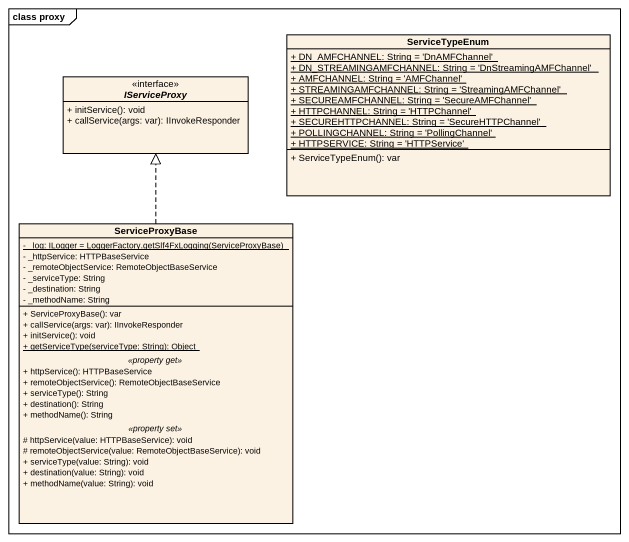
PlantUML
@startuml
mainframe class proxy
hide circle
hide empty members
skinparam classAttributeIconSize 0
class ServiceTypeEnum {
  {static} + DN_AMFCHANNEL: String = 'DnAMFChannel'
  {static} + DN_STREAMINGAMFCHANNEL: String = 'DnStreamingAMFChannel'
  {static} + AMFCHANNEL: String = 'AMFChannel'
  {static} + STREAMINGAMFCHANNEL: String = 'StreamingAMFChannel'
  {static} + SECUREAMFCHANNEL: String = 'SecureAMFChannel'
  {static} + HTTPCHANNEL: String = 'HTTPChannel'
  {static} + SECUREHTTPCHANNEL: String = 'SecureHTTPChannel'
  {static} + POLLINGCHANNEL: String = 'PollingChannel'
  {static} + HTTPSERVICE: String = 'HTTPService'
  + ServiceTypeEnum(): var
}
interface IServiceProxy <<interface>> {
  + initService(): void
  + callService(args: var): IInvokeResponder
}
class ServiceProxyBase {
  {static} {field} - _log: ILogger = LoggerFactory.getSlf4FxLogging(ServiceProxyBase)
  - _httpService: HTTPBaseService
  - _remoteObjectService: RemoteObjectBaseService
  - _serviceType: String
  - _destination: String
  - _methodName: String
  --
  + ServiceProxyBase(): var
  + callService(args: var): IInvokeResponder
  + initService(): void
  {static} + getServiceType(serviceType: String): Object
  .. <<property get>> ..
  + httpService(): HTTPBaseService
  + remoteObjectService(): RemoteObjectBaseService
  + serviceType(): String
  + destination(): String
  + methodName(): String
  .. <<property set>> ..
  # httpService(value: HTTPBaseService): void
  # remoteObjectService(value: RemoteObjectBaseService): void
  + serviceType(value: String): void
  + destination(value: String): void
  + methodName(value: String): void
}
ServiceProxyBase .up.|> IServiceProxy
@enduml
